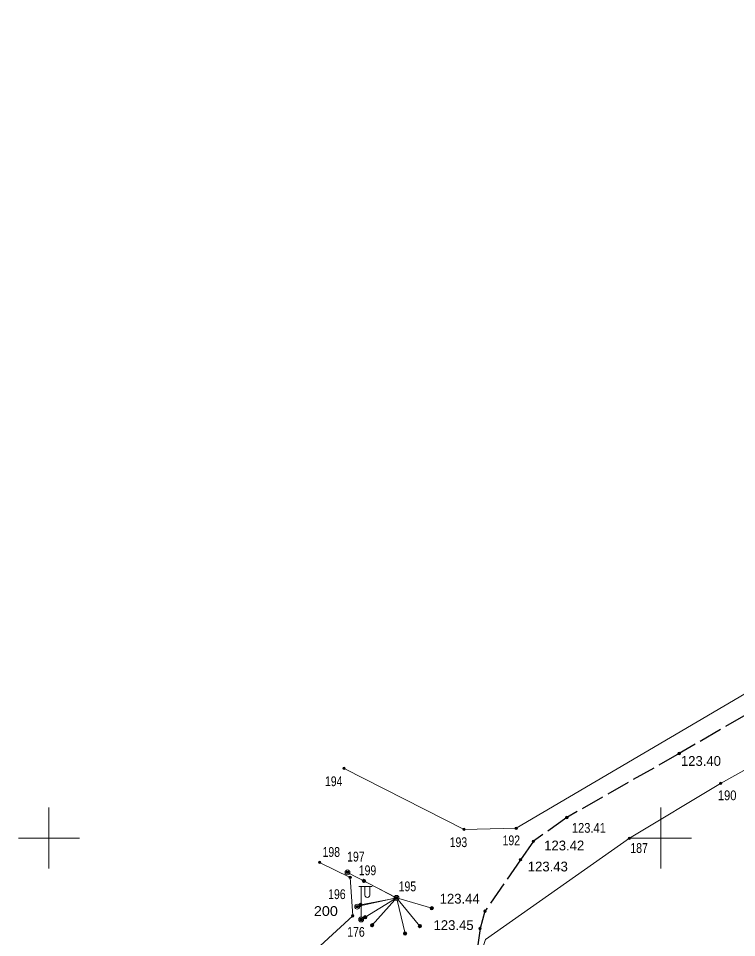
# Model space of a CAD drawing. Extents: x 641497 to 641817, y 6456998 to 6457475.
# Drawn here: x 641547.5 to 641606.2, y 6457091.9 to 6457167 of the extents above; entities that cross this region are included whole.
import ezdxf

# ---------------------------------------------------------------- set-up
doc = ezdxf.new("R2010")
doc.units = 0
doc.header["$LTSCALE"] = 0.32
doc.header["$PDMODE"] = 32
doc.header["$PDSIZE"] = 0.16
doc.linetypes.add('LONG_DASHED', pattern=[7.5, 6, -1.5])
for name, color, linetype, lineweight in [('11', 7, 'Continuous', 13), ('13', 7, 'Continuous', 13), ('21', 7, 'Continuous', 13), ('28', 7, 'Continuous', 13), ('48', 7, 'Continuous', 13), ('49', 7, 'Continuous', 13), ('54', 7, 'Continuous', 13), ('61', 7, 'Continuous', 13)]:
    doc.layers.add(name, color=color, linetype=linetype, lineweight=lineweight)
doc.layers.add('62', color=7, linetype='Continuous')

msp = doc.modelspace()

# ---------------------------------------------------------------- hatches: boundary and pattern name
at = {"layer": '54'}
for points in [[(641601.59, 6457106.91, 1), (641601.39, 6457106.91, 1)], [(641574.21, 6457105.69, 1), (641574.01, 6457105.69, 1)], [(641604.97, 6457104.47, 1), (641604.77, 6457104.47, 1)], [(641592.41, 6457101.68, 1), (641592.21, 6457101.68, 1)], [(641584.01, 6457100.71, 1), (641583.81, 6457100.71, 1)], [(641588.27, 6457100.8, 1), (641588.07, 6457100.8, 1)], [(641597.52, 6457099.98, 1), (641597.32, 6457099.98, 1)], [(641589.68, 6457099.73, 1), (641589.48, 6457099.73, 1)], [(641572.21, 6457098.01, 1), (641572.01, 6457098.01, 1)], [(641588.62, 6457098.23, 1), (641588.42, 6457098.23, 1)], [(641574.49, 6457097.19, 1), (641574.29, 6457097.19, 1)], [(641574.71, 6457096.78, 1), (641574.51, 6457096.78, 1)], [(641578.49, 6457095.11, 1), (641578.29, 6457095.11, 1)], [(641575.28, 6457094.39, 1), (641575.08, 6457094.39, 1)], [(641585.72, 6457094.02, 1), (641585.52, 6457094.02, 1)], [(641574.92, 6457093.64, 1), (641574.72, 6457093.64, 1)], [(641575.61, 6457093.34, 1), (641575.41, 6457093.34, 1)], [(641585.32, 6457092.6, 1), (641585.12, 6457092.6, 1)]]:
    msp.add_hatch(color=256, dxfattribs=at).paths.add_polyline_path(points)

# ---------------------------------------------------------------- linework, layer by layer
at = {"layer": '11'}
for p, q in [((641575.31, 6457096.04), (641576.41, 6457096.04)), ((641575.51, 6457096.04), (641575.51, 6457093.54)), ((641575.81, 6457096.04), (641575.81, 6457095.34)), ((641576.21, 6457096.04), (641576.21, 6457095.34))]:
    msp.add_line(p, q, dxfattribs=at)
msp.add_circle((641575.51, 6457093.34), 0.2, dxfattribs=at)
msp.add_arc((641576.01, 6457095.3398), 0.2, 179.93931, 0.0607, dxfattribs=at)
at = {"layer": '13'}
for p, q in [((641574.39, 6457097.19), (641578.39, 6457095.11)), ((641578.21, 6457095.2), (641575.73, 6457096.49)), ((641578.19, 6457095.07), (641575.45, 6457094.54)), ((641578.22, 6457095), (641575.84, 6457093.52)), ((641578.26, 6457094.96), (641576.4, 6457092.87)), ((641578.44, 6457094.92), (641579.1, 6457092.2)), ((641578.52, 6457094.96), (641580.31, 6457092.8)), ((641578.58, 6457095.05), (641581.27, 6457094.27))]:
    msp.add_line(p, q, dxfattribs=at)
for centre, radius in [((641575.7284, 6457096.4942), 0.1361), ((641575.7284, 6457096.4942), 0.1207), ((641575.7284, 6457096.4942), 0.1039), ((641575.7284, 6457096.4942), 0.0901), ((641575.7284, 6457096.4942), 0.0749), ((641575.7284, 6457096.4942), 0.0614), ((641575.7284, 6457096.4942), 0.0497), ((641575.7284, 6457096.4942), 0.0348), ((641575.7284, 6457096.4942), 0.0235), ((641575.7284, 6457096.4942), 0.0132), ((641575.7284, 6457096.4942), 0.00782), ((641578.39, 6457095.11), 0.2), ((641578.39, 6457095.11), 0.2), ((641578.39, 6457095.11), 0.2), ((641578.39, 6457095.11), 0.2), ((641578.39, 6457095.11), 0.2), ((641578.39, 6457095.11), 0.2), ((641578.39, 6457095.11), 0.2), ((641575.18, 6457094.39), 0.1985), ((641575.4456, 6457094.5353), 0.1361), ((641575.4456, 6457094.5353), 0.1207), ((641575.4456, 6457094.5353), 0.1039), ((641575.4456, 6457094.5353), 0.0901), ((641575.4456, 6457094.5353), 0.0749), ((641575.4456, 6457094.5353), 0.0614), ((641575.4456, 6457094.5353), 0.0497), ((641575.4456, 6457094.5353), 0.0348), ((641575.4456, 6457094.5353), 0.0235), ((641575.4456, 6457094.5353), 0.0132), ((641575.4456, 6457094.5353), 0.00782), ((641581.2687, 6457094.2655), 0.1361), ((641581.2687, 6457094.2655), 0.1207), ((641581.2687, 6457094.2655), 0.1039), ((641581.2687, 6457094.2655), 0.0901), ((641581.2687, 6457094.2655), 0.0749), ((641581.2687, 6457094.2655), 0.0614), ((641581.2687, 6457094.2655), 0.0497), ((641581.2687, 6457094.2655), 0.0348), ((641581.2687, 6457094.2655), 0.0235), ((641581.2687, 6457094.2655), 0.0132), ((641581.2687, 6457094.2655), 0.00782), ((641575.8446, 6457093.5222), 0.1361), ((641575.8446, 6457093.5222), 0.1207), ((641575.8446, 6457093.5222), 0.1039), ((641575.8446, 6457093.5222), 0.0901), ((641575.8446, 6457093.5222), 0.0749), ((641575.8446, 6457093.5222), 0.0614), ((641575.8446, 6457093.5222), 0.0497), ((641575.8446, 6457093.5222), 0.0348), ((641575.8446, 6457093.5222), 0.0235), ((641575.8446, 6457093.5222), 0.0132), ((641575.8446, 6457093.5222), 0.00782), ((641576.3958, 6457092.8687), 0.1361), ((641576.3958, 6457092.8687), 0.1207), ((641576.3958, 6457092.8687), 0.1039), ((641576.3958, 6457092.8687), 0.0901), ((641576.3958, 6457092.8687), 0.0749), ((641576.3958, 6457092.8687), 0.0614), ((641576.3958, 6457092.8687), 0.0497), ((641576.3958, 6457092.8687), 0.0348), ((641576.3958, 6457092.8687), 0.0235), ((641576.3958, 6457092.8687), 0.0132), ((641576.3958, 6457092.8687), 0.00782), ((641580.306, 6457092.8016), 0.1361), ((641580.306, 6457092.8016), 0.1207), ((641580.306, 6457092.8016), 0.1039), ((641580.306, 6457092.8016), 0.0901), ((641580.306, 6457092.8016), 0.0749), ((641580.306, 6457092.8016), 0.0614), ((641580.306, 6457092.8016), 0.0497), ((641580.306, 6457092.8016), 0.0348), ((641580.306, 6457092.8016), 0.0235), ((641580.306, 6457092.8016), 0.0132), ((641580.306, 6457092.8016), 0.00782), ((641579.0994, 6457092.1951), 0.1361), ((641579.0994, 6457092.1951), 0.1207), ((641579.0994, 6457092.1951), 0.1039), ((641579.0994, 6457092.1951), 0.0901), ((641579.0994, 6457092.1951), 0.0749), ((641579.0994, 6457092.1951), 0.0614), ((641579.0994, 6457092.1951), 0.0497), ((641579.0994, 6457092.1951), 0.0348), ((641579.0994, 6457092.1951), 0.0235), ((641579.0994, 6457092.1951), 0.0132), ((641579.0994, 6457092.1951), 0.00782)]:
    msp.add_circle(centre, radius, dxfattribs=at)
at = {"layer": '21', "linetype": 'LONG_DASHED', "lineweight": 25}
msp.add_lwpolyline([(641611.08, 6457112.49), (641601.49, 6457106.91), (641592.31, 6457101.68), (641589.58, 6457099.73), (641588.52, 6457098.23), (641585.62, 6457094.02), (641585.22, 6457092.6), (641584.94, 6457090.62)], dxfattribs=at)
at = {"layer": '28'}
for points in [[(641588.17, 6457100.8), (641640.78, 6457131.72), (641629.32, 6457151.07), (641628.9, 6457150.79), (641619.47, 6457167), (641610.69, 6457162.68)], [(641597.42, 6457099.98), (641604.87, 6457104.47), (641608.88, 6457106.69)], [(641588.17, 6457100.8), (641583.91, 6457100.71), (641574.11, 6457105.69)], [(641592.11, 6457077.34), (641584.99, 6457089.72), (641585.66, 6457091.7), (641597.42, 6457099.98)], [(641572.11, 6457098.01), (641574.61, 6457096.78), (641574.82, 6457093.64), (641572.15, 6457091.19), (641561.47, 6457084.9)]]:
    msp.add_lwpolyline(points, dxfattribs=at)
at = {"layer": '48'}
msp.add_line((641575.18, 6457094.39), (641578.39, 6457095.11), dxfattribs=at)
msp.add_circle((641574.39, 6457097.19), 0.1998, dxfattribs=at)
at = {"layer": '54'}
for centre in [(641601.49, 6457106.91), (641574.11, 6457105.69), (641604.87, 6457104.47), (641592.31, 6457101.68), (641583.91, 6457100.71), (641588.17, 6457100.8), (641597.42, 6457099.98), (641589.58, 6457099.73), (641572.11, 6457098.01), (641588.52, 6457098.23), (641574.39, 6457097.19), (641574.61, 6457096.78), (641578.39, 6457095.11), (641575.18, 6457094.39), (641585.62, 6457094.02), (641574.82, 6457093.64), (641575.51, 6457093.34), (641585.22, 6457092.6)]:
    msp.add_circle(centre, 0.1, dxfattribs=at)
for p in [(641601.49, 6457106.91), (641574.11, 6457105.69), (641604.87, 6457104.47), (641592.31, 6457101.68), (641583.91, 6457100.71), (641588.17, 6457100.8), (641597.42, 6457099.98), (641589.58, 6457099.73), (641572.11, 6457098.01), (641588.52, 6457098.23), (641574.39, 6457097.19), (641574.61, 6457096.78), (641578.39, 6457095.11), (641575.18, 6457094.39), (641585.62, 6457094.02), (641574.82, 6457093.64), (641575.51, 6457093.34), (641585.22, 6457092.6)]:
    msp.add_point(p, dxfattribs=at)
at = {"layer": '61'}
for p, q in [((641550, 6457102.5), (641550, 6457097.5)), ((641600, 6457102.5), (641600, 6457097.5)), ((641547.5, 6457100), (641552.5, 6457100)), ((641597.5, 6457100), (641602.5, 6457100))]:
    msp.add_line(p, q, dxfattribs=at)

# ---------------------------------------------------------------- texts
at = {"layer": '49'}
for s, p in [('123.40', (641601.63, 6457105.9)), ('123.42', (641590.46, 6457098.99)), ('123.43', (641589.12, 6457097.27)), ('123.44', (641581.92, 6457094.64)), ('123.45', (641581.42, 6457092.48))]:
    msp.add_text(s, height=0.8, dxfattribs=at).set_placement(p)
at = {"layer": '49', "width": 0.85}
msp.add_text('123.41', height=0.8, dxfattribs=at).set_placement((641592.72, 6457100.43))
at = {"layer": '62'}
for s, width, p in [('194', 0.8, (641572.55, 6457104.24)), ('190', 0.85, (641604.65, 6457103.09)), ('193', 0.8, (641582.74, 6457099.26)), ('192', 0.8, (641587.06, 6457099.41)), ('198', 0.8, (641572.35, 6457098.46)), ('187', 0.8, (641597.5, 6457098.78)), ('197', 0.8, (641574.36, 6457098.08)), ('199', 0.8, (641575.31, 6457096.96)), ('195', 0.8, (641578.57, 6457095.65)), ('196', 0.8, (641572.81, 6457095.01)), ('200', 1.1, (641571.64, 6457093.63)), ('176', 0.8, (641574.37, 6457091.93))]:
    msp.add_text(s, height=0.8, dxfattribs=dict(at, width=width)).set_placement(p)

doc.saveas('drawing.dxf')
